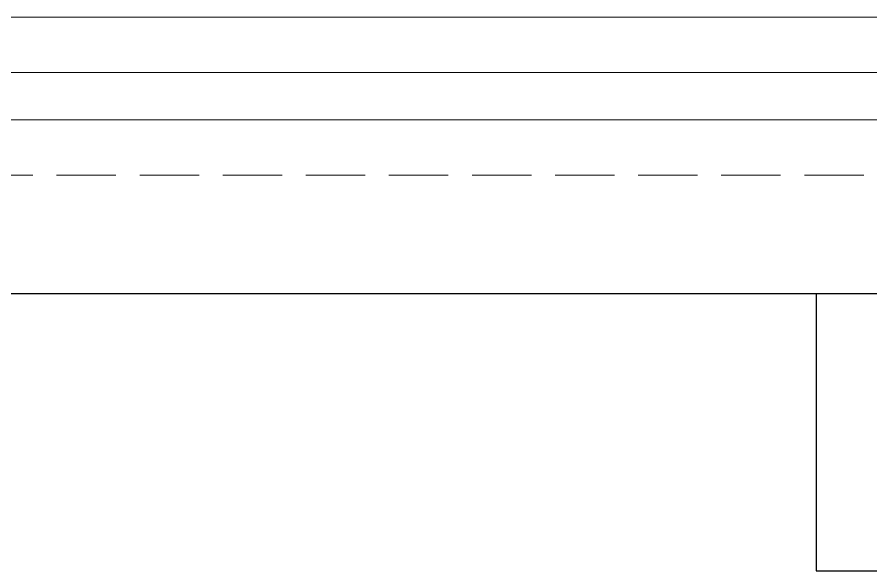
# Model space of a CAD drawing. Extents: x 3443499 to 7125205, y -1700016 to -264854.
# Drawn here: x 3526299 to 3527378, y -1077247 to -1076547 of the extents above; entities that cross this region are included whole.
import ezdxf

# ---------------------------------------------------------------- set-up
doc = ezdxf.new("R2010")
doc.units = 0
doc.header["$LTSCALE"] = 1000
doc.header["$MEASUREMENT"] = 0
doc.linetypes.add('DASH', pattern=[0.35, 0.25, -0.1])
for name, color, linetype in [('!校对', 2, 'CONTINUOUS'), ('LVTRY', 252, 'CONTINUOUS'), ('看线', 185, 'CONTINUOUS')]:
    doc.layers.add(name, color=color, linetype=linetype)
doc.layers.add('平面-栏杆', color=56, linetype='CONTINUOUS', lineweight=15)
doc.layers.add('平面-看线', color=252, linetype='CONTINUOUS', lineweight=15)
doc.styles.add('DIM_FONT', font='SIMPLEX', dxfattribs={"width": 0.7, "bigfont": 'GBCBIG'})

# ---------------------------------------------------------------- blocks, each defined once
blk = doc.blocks.new('A$C25274923')
at = {"layer": '平面-栏杆', "color": 252}
for p, q in [((3700, 2030), (9600, 2030)), ((3700, 1970), (9600, 1970))]:
    blk.add_line(p, q, dxfattribs=at)
at = {"layer": '平面-看线', "color": 252}
blk.add_line((3700, 2100), (9600, 2100), dxfattribs=at)
at = {"layer": '平面-看线', "color": 252, "linetype": 'DASH', "ltscale": 0.3}
blk.add_line((3700, 1900), (9600, 1900), dxfattribs=at)
at = {"layer": '看线', "color": 252, "ltscale": 0.5}
for points in [[(9600, 1750), (3700, 1750)], [(7600, 1750), (7600, 1400), (9600, 1400), (9600, 1750)]]:
    blk.add_lwpolyline(points, dxfattribs=at)
at = {"layer": 'LVTRY', "color": 252, "style": 'DIM_FONT', "text_generation_flag": 4, "width": 0.8, "flags": 9}
for tag, p in [('XSIZE', (10837.5, 12299)), ('YSIZE', (10837.5, 12299)), ('XSIZE', (38237.5, 12299)), ('YSIZE', (38237.5, 12299)), ('XSIZE', (38237.7, 12299)), ('YSIZE', (38237.7, 12299))]:
    blk.add_attdef(tag, p, '', height=0.5, rotation=90, dxfattribs=at)
at = {"layer": 'LVTRY', "color": 252, "style": 'DIM_FONT', "width": 0.8, "flags": 9}
for tag, p in [('XSIZE', (16562.5, 12299)), ('YSIZE', (16562.5, 12299)), ('XSIZE', (43962.5, 12299)), ('YSIZE', (43962.5, 12299)), ('XSIZE', (43962.7, 12299)), ('YSIZE', (43962.7, 12299))]:
    blk.add_attdef(tag, p, '', height=0.5, rotation=90, dxfattribs=at)

msp = doc.modelspace()

# ---------------------------------------------------------------- block references
at = {"layer": '!校对'}
msp.add_blockref('A$C25274923', (3519709.1, -1078646.6), dxfattribs=at)

doc.saveas('drawing.dxf')
